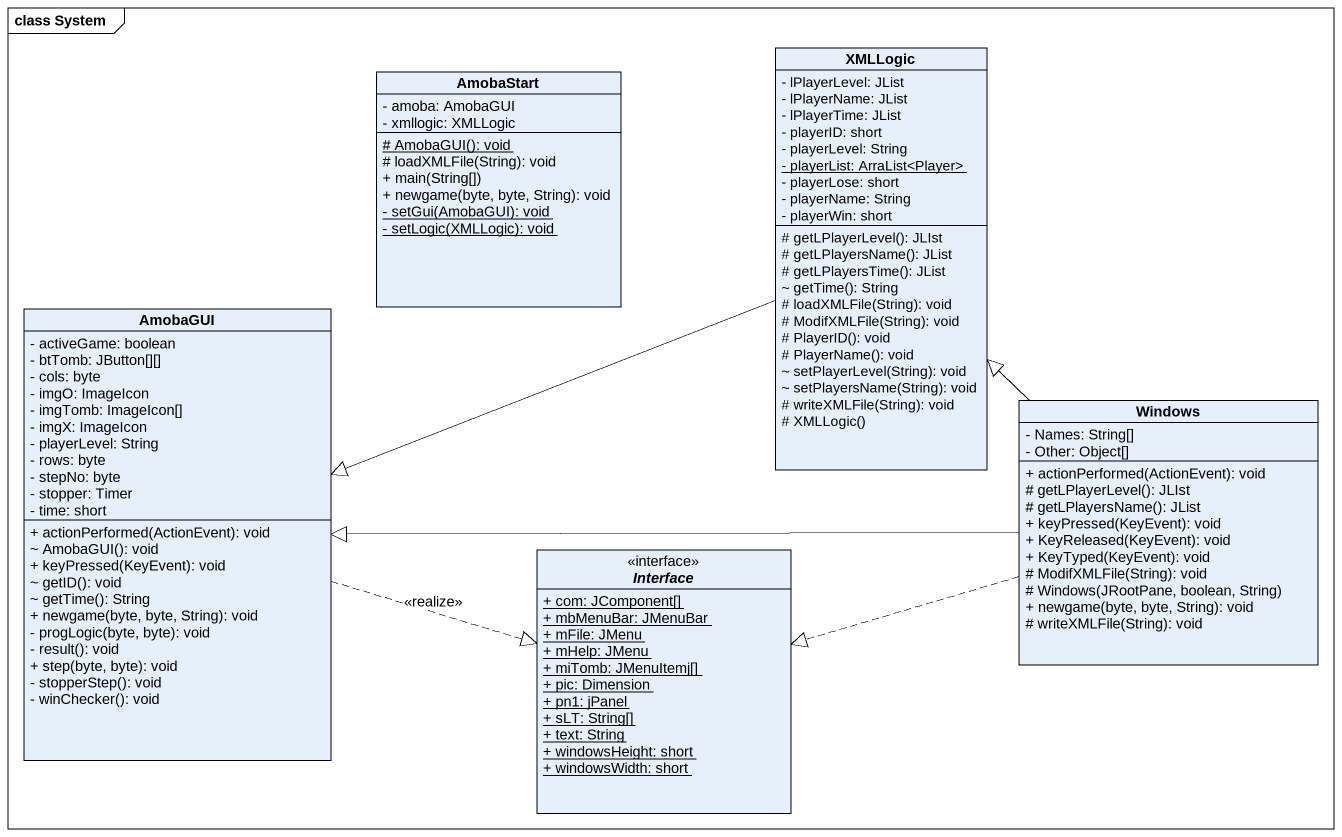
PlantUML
@startuml
mainframe class System
hide circle
hide empty members
skinparam classAttributeIconSize 0
class XMLLogic {
  - lPlayerLevel: JList
  - lPlayerName: JList
  - lPlayerTime: JList
  - playerID: short
  - playerLevel: String
  {static} - playerList: ArraList<Player>
  - playerLose: short
  - playerName: String
  - playerWin: short
  # getLPlayerLevel(): JLIst
  # getLPlayersName(): JList
  # getLPlayersTime(): JList
  ~ getTime(): String
  # loadXMLFile(String): void
  # ModifXMLFile(String): void
  # PlayerID(): void
  # PlayerName(): void
  ~ setPlayerLevel(String): void
  ~ setPlayersName(String): void
  # writeXMLFile(String): void
  # XMLLogic()
}
class AmobaStart {
  - amoba: AmobaGUI
  - xmllogic: XMLLogic
  {static} # AmobaGUI(): void
  # loadXMLFile(String): void
  + main(String[])
  + newgame(byte, byte, String): void
  {static} - setGui(AmobaGUI): void
  {static} - setLogic(XMLLogic): void
}
class AmobaGUI {
  - activeGame: boolean
  - btTomb: JButton[][]
  - cols: byte
  - imgO: ImageIcon
  - imgTomb: ImageIcon[]
  - imgX: ImageIcon
  - playerLevel: String
  - rows: byte
  - stepNo: byte
  - stopper: Timer
  - time: short
  + actionPerformed(ActionEvent): void
  ~ AmobaGUI(): void
  + keyPressed(KeyEvent): void
  ~ getID(): void
  ~ getTime(): String
  + newgame(byte, byte, String): void
  - progLogic(byte, byte): void
  - result(): void
  + step(byte, byte): void
  - stopperStep(): void
  - winChecker(): void
}
class Windows {
  - Names: String[]
  - Other: Object[]
  + actionPerformed(ActionEvent): void
  # getLPlayerLevel(): JLIst
  # getLPlayersName(): JList
  + keyPressed(KeyEvent): void
  + KeyReleased(KeyEvent): void
  + KeyTyped(KeyEvent): void
  # ModifXMLFile(String): void
  # Windows(JRootPane, boolean, String)
  + newgame(byte, byte, String): void
  # writeXMLFile(String): void
}
interface "Interface" as Interface_ {
  {static} + com: JComponent[]
  {static} + mbMenuBar: JMenuBar
  {static} + mFile: JMenu
  {static} + mHelp: JMenu
  {static} + miTomb: JMenuItemj[]
  {static} + pic: Dimension
  {static} + pn1: jPanel
  {static} + sLT: String[]
  {static} + text: String
  {static} + windowsHeight: short
  {static} + windowsWidth: short
}
XMLLogic -left-|> AmobaGUI
AmobaGUI .right.|> Interface_ : <<realize>>
Windows -up-|> XMLLogic
Windows -left-|> AmobaGUI
Windows .left.|> Interface_
@enduml
